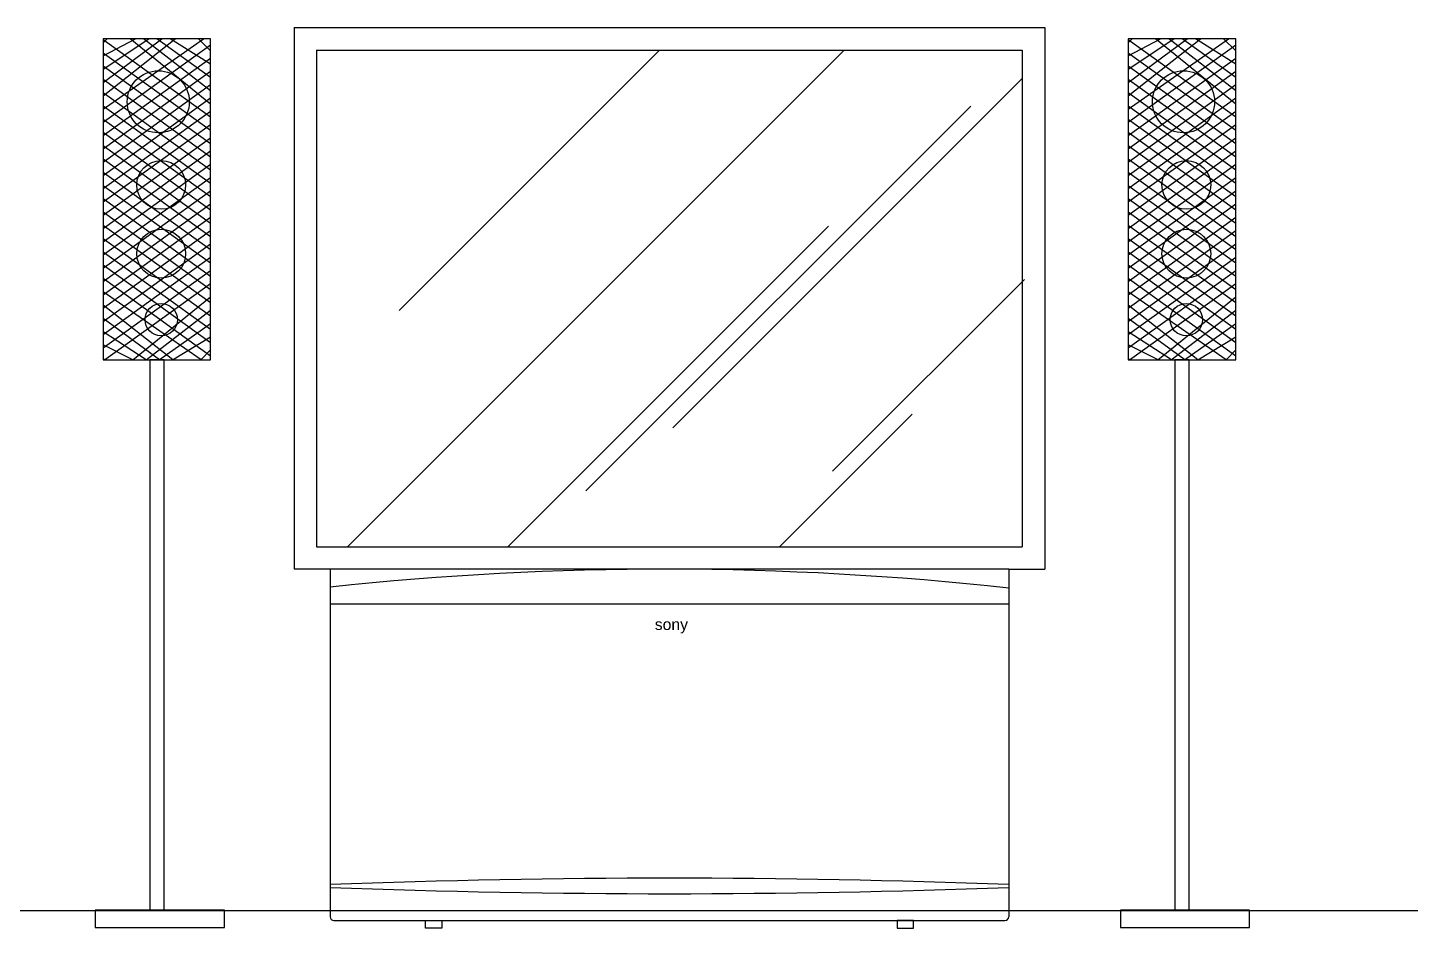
# Model space of a CAD drawing. Header units: inches. Extents: x 11.8 to 54.3, y 10.8 to 35.6.
# Drawn here: x 25.237 to 26.894, y 23.977 to 25.057 of the extents above; entities that cross this region are included whole.
import ezdxf

# ---------------------------------------------------------------- set-up
doc = ezdxf.new("R2010")
doc.units = ezdxf.units.IN
doc.header["$MEASUREMENT"] = 0
for name, color, linetype in [('02', 2, 'Continuous'), ('1', 1, 'Continuous'), ('4', 4, 'Continuous')]:
    doc.layers.add(name, color=color, linetype=linetype)
doc.styles.get("Standard").update_dxf_attribs({"font": 'arial.ttf'})

msp = doc.modelspace()

# ---------------------------------------------------------------- linework, layer by layer
at = {"layer": '02'}
for p, q in [((25.5561, 25.0569), (26.4561, 25.0569)), ((25.5561, 25.0569), (25.5561, 24.4075)), ((26.4561, 25.0569), (26.4561, 24.4075)), ((25.3272, 25.0436), (25.3272, 24.6586)), ((25.4561, 25.0436), (25.3272, 25.0436)), ((25.3272, 24.9593), (25.4475, 25.0436)), ((25.3272, 25.0388), (25.332, 25.0436)), ((25.3272, 25.0229), (25.3659, 25.0436)), ((25.3272, 25.007), (25.3818, 25.0436)), ((25.3272, 24.9911), (25.3977, 25.0436)), ((25.3272, 24.9752), (25.4136, 25.0436)), ((25.4561, 24.9494), (25.3272, 25.0423)), ((25.3272, 24.9434), (25.4561, 25.0363)), ((25.4561, 24.9653), (25.3598, 25.0436)), ((25.4561, 24.9812), (25.3757, 25.0436)), ((25.4561, 24.9971), (25.3916, 25.0436)), ((25.4561, 25.013), (25.4075, 25.0436)), ((25.4561, 25.029), (25.4415, 25.0436)), ((25.4561, 24.6586), (25.4561, 25.0436)), ((25.5831, 25.0299), (26.4291, 25.0299)), ((25.5831, 25.0299), (25.5831, 24.4345)), ((25.6202, 24.4345), (26.2156, 25.0299)), ((25.6822, 24.7177), (25.9943, 25.0299)), ((26.4291, 25.0299), (26.4291, 24.4345)), ((26.5561, 25.0436), (26.5561, 24.6586)), ((26.685, 25.0436), (26.5561, 25.0436)), ((26.5561, 24.9593), (26.6764, 25.0436)), ((26.5561, 25.0388), (26.5609, 25.0436)), ((26.5561, 25.0229), (26.5948, 25.0436)), ((26.5561, 25.007), (26.6107, 25.0436)), ((26.5561, 24.9911), (26.6266, 25.0436)), ((26.5561, 24.9752), (26.6425, 25.0436)), ((26.685, 24.9494), (26.5561, 25.0423)), ((26.5561, 24.9434), (26.685, 25.0363)), ((26.685, 24.9653), (26.5887, 25.0436)), ((26.685, 24.9812), (26.6047, 25.0436)), ((26.685, 24.9971), (26.6206, 25.0436)), ((26.685, 25.013), (26.6365, 25.0436)), ((26.685, 25.029), (26.6704, 25.0436)), ((26.685, 24.6586), (26.685, 25.0436)), ((25.4561, 24.9335), (25.3272, 25.0264)), ((25.3272, 24.9275), (25.4561, 25.0204)), ((26.685, 24.9335), (26.5561, 25.0264)), ((26.5561, 24.9275), (26.685, 25.0204)), ((25.4561, 24.9176), (25.3272, 25.0105)), ((25.3272, 24.9116), (25.4561, 25.0045)), ((26.0101, 24.5769), (26.4291, 24.9958)), ((26.685, 24.9176), (26.5561, 25.0105)), ((26.5561, 24.9116), (26.685, 25.0045)), ((25.4561, 24.9017), (25.3272, 24.9946)), ((25.3272, 24.8956), (25.4561, 24.9886)), ((26.685, 24.9017), (26.5561, 24.9946)), ((26.5561, 24.8956), (26.685, 24.9886)), ((25.4561, 24.8858), (25.3272, 24.9787)), ((25.3272, 24.8797), (25.4561, 24.9727)), ((25.4561, 24.8699), (25.3272, 24.9628)), ((25.906, 24.5014), (26.3673, 24.9628)), ((26.685, 24.8858), (26.5561, 24.9787)), ((26.5561, 24.8797), (26.685, 24.9727)), ((26.685, 24.8699), (26.5561, 24.9628)), ((25.3272, 24.8638), (25.4561, 24.9567)), ((25.4561, 24.8539), (25.3272, 24.9469)), ((26.5561, 24.8638), (26.685, 24.9567)), ((26.685, 24.8539), (26.5561, 24.9469)), ((25.3272, 24.8479), (25.4561, 24.9408)), ((25.4561, 24.838), (25.3272, 24.931)), ((26.5561, 24.8479), (26.685, 24.9408)), ((26.685, 24.838), (26.5561, 24.931)), ((25.3272, 24.832), (25.4561, 24.9249)), ((25.4561, 24.8221), (25.3272, 24.915)), ((26.5561, 24.832), (26.685, 24.9249)), ((26.685, 24.8221), (26.5561, 24.915)), ((25.3272, 24.8161), (25.4561, 24.909)), ((25.4561, 24.8062), (25.3272, 24.8991)), ((26.5561, 24.8161), (26.685, 24.909)), ((26.685, 24.8062), (26.5561, 24.8991)), ((25.3272, 24.8002), (25.4561, 24.8931)), ((25.4561, 24.7903), (25.3272, 24.8832)), ((26.5561, 24.8002), (26.685, 24.8931)), ((26.685, 24.7903), (26.5561, 24.8832)), ((25.3272, 24.7843), (25.4561, 24.8772)), ((25.4561, 24.7744), (25.3272, 24.8673)), ((26.5561, 24.7843), (26.685, 24.8772)), ((26.685, 24.7744), (26.5561, 24.8673)), ((25.3272, 24.7684), (25.4561, 24.8613)), ((25.4561, 24.7585), (25.3272, 24.8514)), ((26.5561, 24.7684), (26.685, 24.8613)), ((26.685, 24.7585), (26.5561, 24.8514)), ((25.3272, 24.7525), (25.4561, 24.8454)), ((25.4561, 24.7426), (25.3272, 24.8355)), ((26.5561, 24.7525), (26.685, 24.8454)), ((26.685, 24.7426), (26.5561, 24.8355)), ((25.3272, 24.7365), (25.4561, 24.8295)), ((25.4561, 24.7267), (25.3272, 24.8196)), ((25.3272, 24.7206), (25.4561, 24.8136)), ((25.8122, 24.4345), (26.1966, 24.8189)), ((26.5561, 24.7365), (26.685, 24.8295)), ((26.685, 24.7267), (26.5561, 24.8196)), ((26.5561, 24.7206), (26.685, 24.8136)), ((25.4561, 24.7108), (25.3272, 24.8037)), ((25.3272, 24.7047), (25.4561, 24.7976)), ((26.685, 24.7108), (26.5561, 24.8037)), ((26.5561, 24.7047), (26.685, 24.7976)), ((25.4561, 24.6948), (25.3272, 24.7878)), ((25.3272, 24.6888), (25.4561, 24.7817)), ((26.685, 24.6948), (26.5561, 24.7878)), ((26.5561, 24.6888), (26.685, 24.7817)), ((25.4561, 24.6789), (25.3272, 24.7719)), ((25.3272, 24.6729), (25.4561, 24.7658)), ((26.685, 24.6789), (26.5561, 24.7719)), ((26.5561, 24.6729), (26.685, 24.7658)), ((25.4561, 24.663), (25.3272, 24.756)), ((25.3288, 24.6586), (25.4561, 24.7499)), ((26.2016, 24.5249), (26.4317, 24.755)), ((26.685, 24.663), (26.5561, 24.756)), ((26.5577, 24.6586), (26.685, 24.7499)), ((25.4446, 24.6586), (25.3272, 24.74)), ((25.3627, 24.6586), (25.4561, 24.734)), ((26.6735, 24.6586), (26.5561, 24.74)), ((26.5916, 24.6586), (26.685, 24.734)), ((25.4107, 24.6586), (25.3272, 24.7241)), ((25.3786, 24.6586), (25.4561, 24.7181)), ((26.6396, 24.6586), (26.5561, 24.7241)), ((26.6076, 24.6586), (26.685, 24.7181)), ((25.3948, 24.6586), (25.3272, 24.7082)), ((25.3945, 24.6586), (25.4561, 24.7022)), ((26.6237, 24.6586), (26.5561, 24.7082)), ((26.6235, 24.6586), (26.685, 24.7022)), ((25.3789, 24.6586), (25.3272, 24.6923)), ((25.4105, 24.6586), (25.4561, 24.6863)), ((26.6078, 24.6586), (26.5561, 24.6923)), ((26.6394, 24.6586), (26.685, 24.6863)), ((25.363, 24.6586), (25.3272, 24.6764)), ((25.4444, 24.6586), (25.4561, 24.6704)), ((26.5919, 24.6586), (26.5561, 24.6764)), ((26.6733, 24.6586), (26.685, 24.6704)), ((25.329, 24.6586), (25.3272, 24.6605)), ((25.3272, 24.6586), (25.4561, 24.6586)), ((25.383, 24.6586), (25.383, 23.9986)), ((25.4002, 24.6586), (25.383, 24.6586)), ((25.4002, 23.9986), (25.4002, 24.6586)), ((26.558, 24.6586), (26.5561, 24.6605)), ((26.5561, 24.6586), (26.685, 24.6586)), ((26.6119, 24.6586), (26.6119, 23.9986)), ((26.6291, 24.6586), (26.6119, 24.6586)), ((26.6291, 23.9986), (26.6291, 24.6586)), ((26.1379, 24.4345), (26.297, 24.5935)), ((25.5831, 24.4345), (26.4291, 24.4345)), ((25.5994, 24.4075), (25.5561, 24.4075)), ((25.5994, 24.4075), (25.5994, 23.9907)), ((26.4128, 24.4075), (26.4561, 24.4075)), ((26.4128, 24.4075), (26.4128, 23.9907)), ((25.5994, 24.3658), (26.4128, 24.3658)), ((25.4725, 23.9986), (25.3177, 23.9986)), ((25.3177, 23.9986), (25.3177, 23.9779)), ((25.4725, 23.9779), (25.4725, 23.9986)), ((25.6039, 23.9862), (26.4083, 23.9862)), ((26.7015, 23.9986), (26.5467, 23.9986)), ((26.5467, 23.9986), (26.5467, 23.9779)), ((26.7015, 23.9779), (26.7015, 23.9986)), ((25.3177, 23.9779), (25.4725, 23.9779)), ((26.5467, 23.9779), (26.7015, 23.9779))]:
    msp.add_line(p, q, dxfattribs=at)
for points in [[(25.7135, 23.9862), (25.7333, 23.9862), (25.7333, 23.9769), (25.7135, 23.9769)], [(26.2987, 23.9862), (26.2789, 23.9862), (26.2789, 23.9769), (26.2987, 23.9769)]]:
    msp.add_lwpolyline(points, close=True, dxfattribs=at)
for centre, radius in [((25.3933, 24.968), 0.0372), ((26.6223, 24.968), 0.0372), ((25.3968, 24.8683), 0.0292), ((26.6257, 24.8683), 0.0292), ((25.3968, 24.7858), 0.0293), ((26.6257, 24.7858), 0.0293), ((25.3968, 24.7067), 0.0194), ((26.6257, 24.7067), 0.0194)]:
    msp.add_circle(centre, radius, dxfattribs=at)
for centre, radius, start, end in [((25.9998, 20.652), 3.7555, 83.6869, 96.1203), ((26.0061, 13.165), 10.872, 87.85628, 92.14372), ((26.0061, 34.8904), 10.872, 267.85628, 272.14372), ((25.6039, 23.9907), 0.0045, 180, 270), ((26.4083, 23.9907), 0.0045, 270, 0)]:
    msp.add_arc(centre, radius, start, end, dxfattribs=at)
at = {"layer": '1'}
msp.add_line((12.1152, 23.9983), (32.4414, 23.9983), dxfattribs=at)
at = {"layer": '4'}
msp.add_line((26.4128, 24.4075), (25.5994, 24.4075), dxfattribs=at)

# ---------------------------------------------------------------- texts
at = {"layer": '02', "insert": (25.9885, 24.3481), "char_height": 0.0135, "width": 0.285673, "attachment_point": 1}
msp.add_mtext('sony', dxfattribs=at)

doc.saveas('drawing.dxf')
